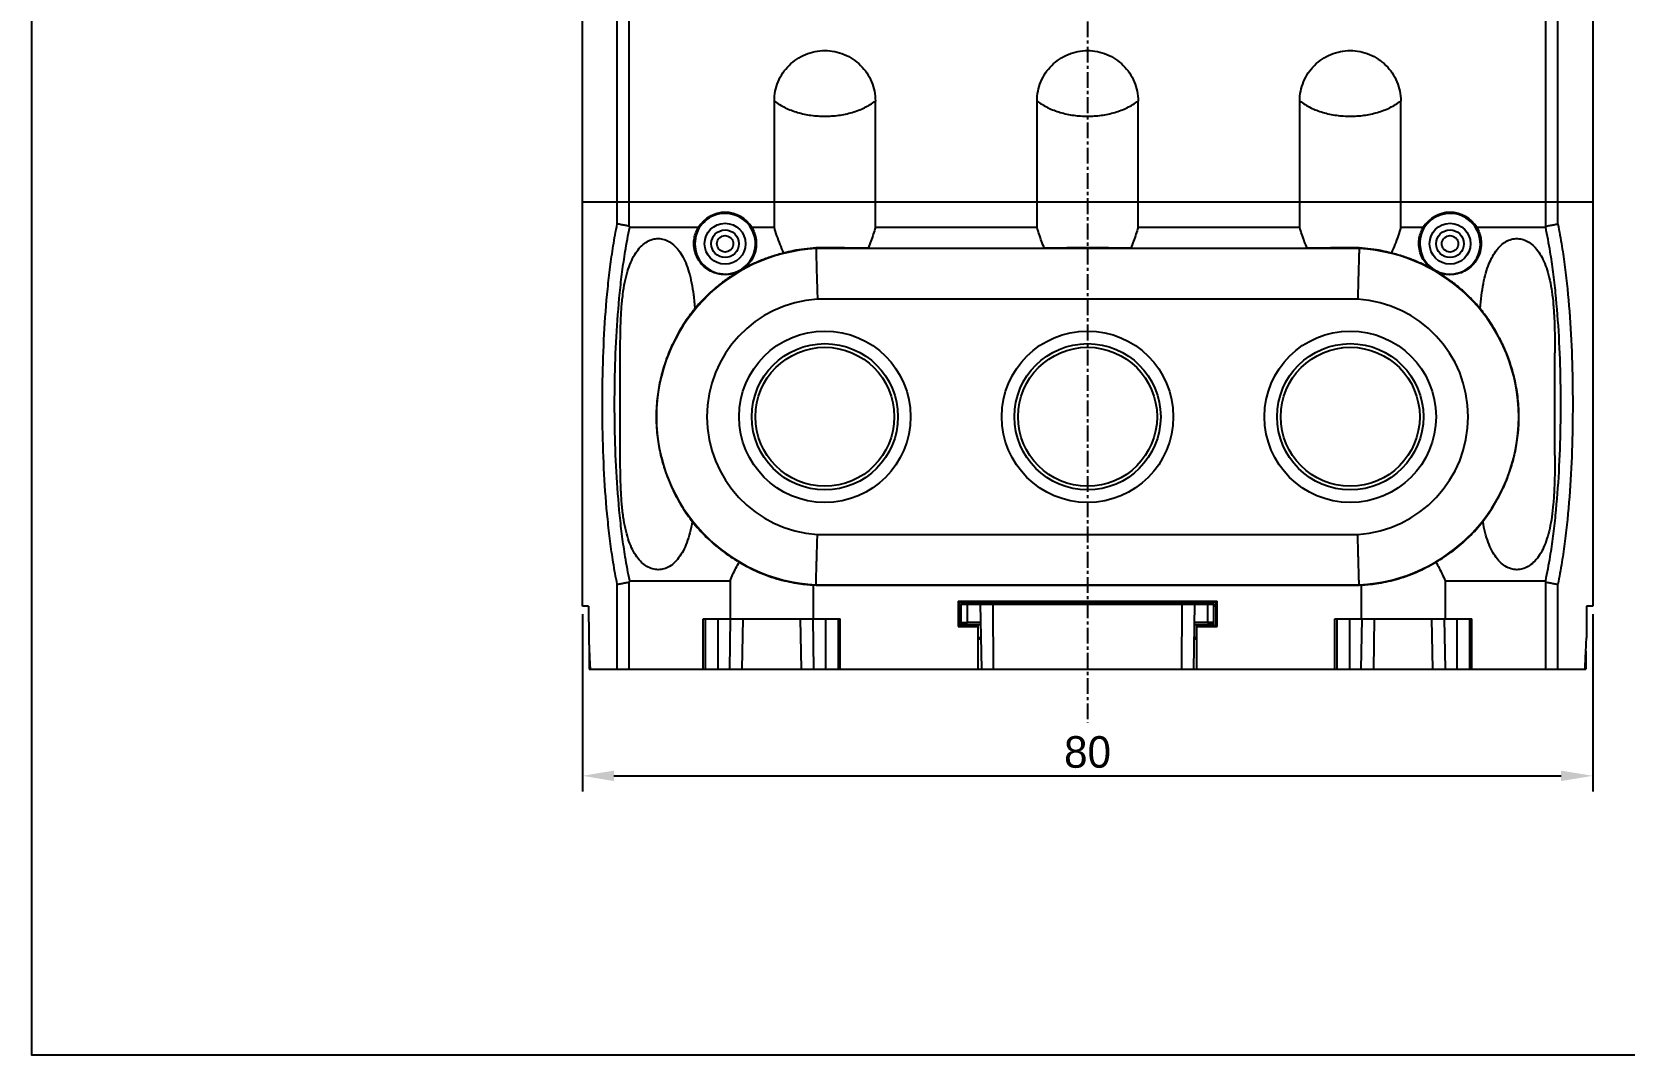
# Model space of a CAD drawing. Header units: millimetres. Extents: x 45 to 885, y 38 to 718.
# Drawn here: x 45.5 to 171.6, y 37.9 to 119 of the extents above; entities that cross this region are included whole.
import ezdxf

# ---------------------------------------------------------------- set-up
doc = ezdxf.new("R2010")
doc.units = ezdxf.units.MM
doc.linetypes.add('CENTER', pattern=[2, 1.25, -0.25, 0.25, -0.25])
doc.layers.add('02___PRT_ALL_AXES', color=7, linetype='Continuous')
doc.layers.add('도면층1', color=7, linetype='Continuous')
doc.styles.get("Standard").update_dxf_attribs({"font": 'BareunDotumPro1.ttf'})
doc.dimstyles.new('ISO-25', dxfattribs={"dimtxt": 2.5, "dimasz": 2.5, "dimexe": 1.25, "dimexo": 0.625, "dimtad": 1, "dimtxsty": 'Standard', "dimcen": 2.5, "dimadec": 0, "dimazin": 0, "dimtfac": 1, "dimtmove": 0, "dimatfit": 3, "dimfxl": 0, "dimarcsym": 0})

# ---------------------------------------------------------------- blocks, each defined once
blk = doc.blocks.new('*D16')
at = {"color": 0, "lineweight": -2}
for p, q in [((89.08, 72.87), (89.08, 58.81)), ((169.08, 72.87), (169.08, 58.81)), ((91.58, 60.06), (166.58, 60.06))]:
    blk.add_line(p, q, dxfattribs=at)
at = {"color": 0}
for points in [[(91.58, 60.47), (91.58, 59.64), (89.08, 60.06)], [(166.58, 59.64), (166.58, 60.47), (169.08, 60.06)]]:
    blk.add_solid(points, dxfattribs=at)
at = {"layer": 'Defpoints', "color": 0}
for p in [(89.08, 73.49), (169.08, 73.49), (169.08, 60.06)]:
    blk.add_point(p, dxfattribs=at)
at = {"color": 0, "insert": (129.08, 61.93), "char_height": 2.5, "attachment_point": 5}
blk.add_mtext('80', dxfattribs=at)

msp = doc.modelspace()

# ---------------------------------------------------------------- linework, layer by layer
at = {"color": 7, "linetype": 'Continuous'}
for p, q in [((89.082, 73.492), (89.082, 158.192)), ((91.843, 103.76), (91.843, 158.192)), ((92.787, 103.583), (92.787, 158.192)), ((165.376, 103.583), (165.376, 158.192)), ((166.321, 103.76), (166.321, 158.192)), ((169.082, 158.192), (169.082, 73.492)), ((104.282, 103.492), (104.282, 113.492)), ((112.282, 103.492), (112.282, 113.492)), ((125.082, 103.492), (125.082, 113.492)), ((133.082, 103.492), (133.082, 113.492)), ((145.882, 103.492), (145.882, 113.492)), ((153.882, 103.492), (153.882, 113.492)), ((169.082, 105.492), (89.082, 105.492)), ((92.835, 103.492), (98.266, 103.492)), ((102.497, 103.492), (104.282, 103.492)), ((112.282, 103.492), (125.082, 103.492)), ((133.082, 103.492), (145.882, 103.492)), ((153.882, 103.492), (155.666, 103.492)), ((159.897, 103.492), (165.328, 103.492)), ((98.065, 102.818), (97.982, 102.192)), ((107.58, 101.81), (107.579, 101.86)), ((150.584, 101.81), (107.58, 101.81)), ((111.7, 101.833), (125.664, 101.833)), ((132.5, 101.833), (146.464, 101.833)), ((150.584, 101.81), (150.585, 101.86)), ((155.383, 102.116), (155.486, 101.492)), ((150.469, 97.811), (107.695, 97.811)), ((107.695, 79.172), (150.469, 79.172)), ((91.843, 68.492), (91.843, 75.223)), ((92.787, 68.492), (92.787, 75.4)), ((100.775, 75.492), (100.775, 72.492)), ((107.389, 72.492), (107.389, 75.177)), ((107.58, 75.173), (150.584, 75.173)), ((107.58, 75.173), (107.58, 75.166)), ((107.58, 75.166), (150.584, 75.166)), ((150.584, 75.173), (150.584, 75.166)), ((150.775, 72.492), (150.775, 75.177)), ((157.389, 75.492), (157.389, 72.492)), ((165.376, 68.492), (165.376, 75.4)), ((166.321, 68.492), (166.321, 75.223)), ((89.575, 73.492), (89.082, 73.492)), ((89.575, 73.492), (89.582, 70.991)), ((118.827, 73.896), (139.336, 73.896)), ((118.827, 73.896), (118.932, 73.792)), ((118.827, 73.896), (118.827, 71.887)), ((118.914, 73.492), (119.082, 73.492)), ((118.914, 73.492), (118.914, 71.974)), ((139.232, 73.792), (118.932, 73.792)), ((118.932, 73.792), (118.932, 73.492)), ((119.082, 73.642), (139.082, 73.642)), ((119.082, 72.05), (119.082, 73.642)), ((119.582, 72.207), (119.582, 73.642)), ((120.582, 73.642), (120.672, 68.492)), ((121.582, 73.642), (121.619, 68.492)), ((136.545, 68.492), (136.582, 73.642)), ((137.492, 68.492), (137.582, 73.642)), ((138.582, 73.642), (138.582, 72.207)), ((139.082, 72.05), (139.082, 73.642)), ((139.249, 73.492), (139.082, 73.492)), ((139.336, 73.896), (139.232, 73.792)), ((139.232, 73.492), (139.232, 73.792)), ((139.249, 73.492), (139.249, 71.974)), ((139.336, 71.887), (139.336, 73.896)), ((168.588, 73.492), (168.582, 70.991)), ((169.082, 73.492), (168.588, 73.492)), ((98.657, 72.492), (109.506, 72.492)), ((98.657, 68.492), (98.657, 72.492)), ((98.815, 72.492), (98.815, 68.492)), ((99.814, 72.492), (99.814, 68.492)), ((100.744, 68.492), (100.814, 72.492)), ((101.744, 68.492), (101.814, 72.492)), ((106.419, 68.492), (106.349, 72.492)), ((107.419, 68.492), (107.349, 72.492)), ((108.349, 68.492), (108.349, 72.492)), ((109.349, 68.492), (109.349, 72.492)), ((109.506, 68.492), (109.506, 72.492)), ((118.827, 71.887), (118.914, 71.974)), ((118.827, 71.887), (120.432, 71.887)), ((118.914, 71.974), (120.432, 71.974)), ((120.432, 71.893), (119.41, 71.926)), ((119.44, 71.941), (120.432, 71.969)), ((119.44, 71.926), (119.44, 71.941)), ((120.607, 72.207), (119.582, 72.207)), ((119.582, 72.042), (120.61, 72.042)), ((120.432, 68.492), (120.432, 71.969)), ((137.554, 72.042), (138.582, 72.042)), ((138.582, 72.207), (137.557, 72.207)), ((137.732, 71.974), (139.249, 71.974)), ((137.732, 71.969), (138.723, 71.941)), ((137.732, 68.492), (137.732, 71.969)), ((138.754, 71.926), (137.732, 71.893)), ((137.732, 71.887), (139.336, 71.887)), ((138.723, 71.926), (138.723, 71.941)), ((139.336, 71.887), (139.249, 71.974)), ((148.657, 72.492), (159.506, 72.492)), ((148.657, 68.492), (148.657, 72.492)), ((148.815, 72.492), (148.815, 68.492)), ((149.814, 72.492), (149.814, 68.492)), ((150.744, 68.492), (150.814, 72.492)), ((151.744, 68.492), (151.814, 72.492)), ((156.419, 68.492), (156.349, 72.492)), ((157.419, 68.492), (157.349, 72.492)), ((158.349, 68.492), (158.349, 72.492)), ((159.349, 68.492), (159.349, 72.492)), ((159.506, 68.492), (159.506, 72.492)), ((120.432, 71.022), (120.615, 71.032)), ((120.615, 71.032), (120.627, 71.032)), ((137.536, 71.032), (137.548, 71.032)), ((137.548, 71.032), (137.732, 71.022)), ((89.632, 68.492), (168.531, 68.492))]:
    msp.add_line(p, q, dxfattribs=at)
msp.add_lwpolyline([(45.491, 618.976), (885.408, 618.976), (885.408, 37.938), (45.491, 37.938)], close=True)
for centre, radius in [((100.382, 102.192), 1.618), ((157.782, 102.192), 1.618), ((100.382, 102.192), 1.095), ((157.782, 102.192), 1.095), ((108.282, 88.492), 6.79), ((129.082, 88.492), 6.79), ((149.882, 88.492), 6.79), ((108.282, 88.492), 5.79), ((108.282, 88.492), 5.5), ((129.082, 88.492), 5.79), ((129.082, 88.492), 5.5), ((149.882, 88.492), 5.79), ((149.882, 88.492), 5.5)]:
    msp.add_circle(centre, radius, dxfattribs=at)
for centre, radius, start, end in [((100.382, 102.192), 2.483, 31.57262, 148.42738), ((157.782, 102.192), 2.483, 31.57262, 148.42738), ((100.382, 102.192), 2.4, 180, 164.85829), ((157.782, 102.192), 2.4, 196.95776, 181.81631), ((108.282, 88.492), 13.337, 93.01635, 266.98365), ((149.882, 88.492), 13.337, 273.01635, 86.98365), ((108.282, 88.492), 9.338, 93.60507, 266.39493), ((149.882, 88.492), 9.338, 273.60507, 86.39493), ((108.282, 88.492), 13.344, 266.16375, 266.98448), ((149.882, 88.492), 13.344, 273.01552, 273.83625)]:
    msp.add_arc(centre, radius, start, end, dxfattribs=at)
for points, knots in [([(104.282, 113.492), (104.282, 114.012), (104.49, 115.064), (105.38, 116.393), (106.71, 117.283), (107.762, 117.492), (108.282, 117.492)], [0, 0, 0, 0, 1.5607228, 3.1214453, 4.6821679, 6.2428905, 6.2428905, 6.2428905, 6.2428905]), ([(108.282, 117.492), (108.802, 117.492), (109.854, 117.283), (111.183, 116.393), (112.074, 115.064), (112.282, 114.012), (112.282, 113.492)], [0, 0, 0, 0, 1.5607226, 3.1214452, 4.6821677, 6.2428905, 6.2428905, 6.2428905, 6.2428905]), ([(125.082, 113.492), (125.082, 114.012), (125.29, 115.064), (126.18, 116.393), (127.51, 117.283), (128.562, 117.492), (129.082, 117.492)], [0, 0, 0, 0, 1.5607228, 3.1214453, 4.6821679, 6.2428905, 6.2428905, 6.2428905, 6.2428905]), ([(129.082, 117.492), (129.602, 117.492), (130.654, 117.283), (131.983, 116.393), (132.874, 115.064), (133.082, 114.012), (133.082, 113.492)], [0, 0, 0, 0, 1.5607226, 3.1214452, 4.6821677, 6.2428905, 6.2428905, 6.2428905, 6.2428905]), ([(145.882, 113.492), (145.882, 114.012), (146.09, 115.064), (146.98, 116.393), (148.31, 117.283), (149.362, 117.492), (149.882, 117.492)], [0, 0, 0, 0, 1.5607228, 3.1214453, 4.6821679, 6.2428905, 6.2428905, 6.2428905, 6.2428905]), ([(149.882, 117.492), (150.402, 117.492), (151.454, 117.283), (152.783, 116.393), (153.674, 115.064), (153.882, 114.012), (153.882, 113.492)], [0, 0, 0, 0, 1.5607226, 3.1214452, 4.6821677, 6.2428905, 6.2428905, 6.2428905, 6.2428905]), ([(104.282, 113.492), (104.552, 113.289), (105.144, 112.933), (106.128, 112.561), (107.186, 112.339), (108.282, 112.266), (109.378, 112.339), (110.436, 112.561), (111.419, 112.933), (112.012, 113.289), (112.282, 113.492)], [0, 0, 0, 0, 1.0123135, 2.0590293, 3.1408079, 4.2429983, 5.3451888, 6.4269674, 7.4736831, 8.4859966, 8.4859966, 8.4859966, 8.4859966]), ([(125.082, 113.492), (125.352, 113.289), (125.944, 112.933), (126.928, 112.561), (127.986, 112.339), (129.082, 112.266), (130.178, 112.339), (131.236, 112.561), (132.219, 112.933), (132.812, 113.289), (133.082, 113.492)], [0, 0, 0, 0, 1.0123135, 2.0590293, 3.1408079, 4.2429983, 5.3451888, 6.4269674, 7.4736831, 8.4859966, 8.4859966, 8.4859966, 8.4859966]), ([(145.882, 113.492), (146.152, 113.289), (146.744, 112.933), (147.728, 112.561), (148.786, 112.339), (149.882, 112.266), (150.978, 112.339), (152.036, 112.561), (153.019, 112.933), (153.612, 113.289), (153.882, 113.492)], [0, 0, 0, 0, 1.0123135, 2.0590293, 3.1408079, 4.2429983, 5.3451888, 6.4269674, 7.4736831, 8.4859966, 8.4859966, 8.4859966, 8.4859966]), ([(91.843, 75.222), (91.785, 75.508), (91.673, 76.088), (91.48, 77.223), (91.276, 78.646), (91.012, 80.97), (90.789, 83.972), (90.663, 87.641), (90.663, 91.343), (90.789, 95.011), (91.012, 98.013), (91.276, 100.337), (91.48, 101.76), (91.673, 102.895), (91.785, 103.475), (91.843, 103.761)], [0, 0, 0, 0, 0.8760099, 1.7718813, 3.4530121, 5.1890708, 8.7874478, 12.4800403, 16.1985278, 19.8910138, 23.4893379, 25.2254091, 26.9065772, 27.8025164, 28.6785989, 28.6785989, 28.6785989, 28.6785989]), ([(92.835, 75.492), (92.769, 75.804), (92.642, 76.44), (92.437, 77.611), (92.232, 79.024), (91.973, 81.267), (91.755, 84.164), (91.631, 87.705), (91.631, 91.278), (91.755, 94.819), (91.973, 97.716), (92.232, 99.959), (92.437, 101.372), (92.642, 102.543), (92.769, 103.179), (92.835, 103.492)], [0, 0, 0, 0, 0.9590469, 1.943817, 3.566864, 5.2427451, 8.7160099, 12.2799627, 15.8688386, 19.4326886, 22.9059024, 24.5817956, 26.2048785, 27.1897132, 28.1488309, 28.1488309, 28.1488309, 28.1488309]), ([(92.787, 103.583), (92.684, 103.602), (92.475, 103.641), (92.16, 103.701), (91.949, 103.74), (91.843, 103.76)], [0, 0, 0, 0, 0.31645168, 0.63682698, 0.96101966, 0.96101966, 0.96101966, 0.96101966]), ([(92.787, 103.583), (92.793, 103.573), (92.804, 103.553), (92.82, 103.523), (92.83, 103.502), (92.835, 103.492)], [0, 0, 0, 0, 0.03452939, 0.06900657, 0.10343203, 0.10343203, 0.10343203, 0.10343203]), ([(97.911, 102.192), (97.91, 102.343), (97.935, 102.648), (98.056, 103.088), (98.189, 103.363), (98.266, 103.492)], [0, 0, 0, 0, 0.4548919, 0.9109671, 1.3629059, 1.3629059, 1.3629059, 1.3629059]), ([(102.497, 103.492), (102.575, 103.363), (102.708, 103.088), (102.828, 102.648), (102.854, 102.343), (102.852, 102.192)], [0, 0, 0, 0, 0.4519388, 0.9080139, 1.3629059, 1.3629059, 1.3629059, 1.3629059]), ([(105.027, 101.453), (104.927, 101.677), (104.738, 102.129), (104.489, 102.81), (104.346, 103.266), (104.282, 103.492)], [0, 0, 0, 0, 0.7380452, 1.469432, 2.1726361, 2.1726361, 2.1726361, 2.1726361]), ([(112.282, 103.492), (112.23, 103.309), (112.116, 102.94), (111.922, 102.387), (111.777, 102.018), (111.7, 101.833)], [0, 0, 0, 0, 0.5687636, 1.1582226, 1.7583306, 1.7583306, 1.7583306, 1.7583306]), ([(125.664, 101.833), (125.587, 102.018), (125.442, 102.387), (125.248, 102.94), (125.134, 103.309), (125.082, 103.492)], [0, 0, 0, 0, 0.60011, 1.1895694, 1.7583306, 1.7583306, 1.7583306, 1.7583306]), ([(133.082, 103.492), (133.03, 103.309), (132.916, 102.94), (132.722, 102.387), (132.577, 102.018), (132.5, 101.833)], [0, 0, 0, 0, 0.5687636, 1.1582226, 1.7583306, 1.7583306, 1.7583306, 1.7583306]), ([(146.464, 101.833), (146.387, 102.018), (146.242, 102.387), (146.048, 102.94), (145.934, 103.309), (145.882, 103.492)], [0, 0, 0, 0, 0.60011, 1.1895694, 1.7583306, 1.7583306, 1.7583306, 1.7583306]), ([(153.882, 103.492), (153.817, 103.266), (153.674, 102.81), (153.426, 102.129), (153.236, 101.677), (153.136, 101.453)], [0, 0, 0, 0, 0.7032125, 1.4345976, 2.1726361, 2.1726361, 2.1726361, 2.1726361]), ([(155.311, 102.192), (155.31, 102.343), (155.335, 102.648), (155.456, 103.088), (155.589, 103.363), (155.666, 103.492)], [0, 0, 0, 0, 0.4548919, 0.9109671, 1.3629059, 1.3629059, 1.3629059, 1.3629059]), ([(159.897, 103.492), (159.975, 103.363), (160.108, 103.088), (160.228, 102.648), (160.254, 102.343), (160.252, 102.192)], [0, 0, 0, 0, 0.4519388, 0.9080139, 1.3629059, 1.3629059, 1.3629059, 1.3629059]), ([(165.328, 103.492), (165.334, 103.502), (165.343, 103.523), (165.36, 103.553), (165.371, 103.573), (165.376, 103.583)], [0, 0, 0, 0, 0.03442269, 0.06889706, 0.10342364, 0.10342364, 0.10342364, 0.10342364]), ([(165.328, 103.492), (165.396, 103.176), (165.523, 102.535), (165.728, 101.359), (165.934, 99.944), (166.191, 97.704), (166.409, 94.811), (166.532, 91.275), (166.532, 87.708), (166.409, 84.172), (166.191, 81.279), (165.934, 79.039), (165.728, 77.624), (165.523, 76.448), (165.396, 75.807), (165.328, 75.492)], [0, 0, 0, 0, 0.9673975, 1.9609323, 3.5820833, 5.2558095, 8.7241291, 12.2826831, 15.8661821, 19.4248385, 22.8932095, 24.5669239, 26.1880393, 27.1815101, 28.1488371, 28.1488371, 28.1488371, 28.1488371]), ([(165.376, 103.583), (165.48, 103.602), (165.689, 103.641), (166.003, 103.701), (166.215, 103.74), (166.321, 103.76)], [0, 0, 0, 0, 0.31645251, 0.63682839, 0.96102139, 0.96102139, 0.96102139, 0.96102139]), ([(166.321, 103.761), (166.38, 103.472), (166.492, 102.886), (166.686, 101.746), (166.89, 100.321), (167.152, 98), (167.375, 95.003), (167.5, 91.34), (167.5, 87.643), (167.375, 83.98), (167.152, 80.983), (166.89, 78.662), (166.686, 77.237), (166.492, 76.097), (166.38, 75.511), (166.321, 75.222)], [0, 0, 0, 0, 0.8846843, 1.7896084, 3.4687777, 5.2026055, 8.7958603, 12.4828594, 16.1957758, 19.882881, 23.476189, 25.2100047, 26.889137, 27.7939939, 28.6786058, 28.6786058, 28.6786058, 28.6786058]), ([(92.082, 93.509), (92.082, 93.838), (92.084, 94.627), (92.106, 95.824), (92.169, 97.055), (92.275, 98.146), (92.429, 99.111), (92.634, 99.958), (92.891, 100.694), (93.201, 101.318), (93.562, 101.83), (93.969, 102.221), (94.409, 102.481), (94.868, 102.609), (95.332, 102.604), (95.79, 102.465), (96.227, 102.195), (96.629, 101.797), (96.984, 101.281), (97.288, 100.654), (97.541, 99.917), (97.742, 99.068), (97.894, 98.103), (97.959, 97.418), (97.986, 97.056)], [0, 0, 0, 0, 0.986682, 2.3675431, 3.5915967, 4.6817551, 5.6543199, 6.5214363, 7.294764, 7.9856737, 8.6052461, 9.1650169, 9.6663018, 10.1256674, 10.5753639, 11.0391982, 11.5441114, 12.1026988, 12.7227238, 13.4140541, 14.1878356, 15.0552129, 16.027825, 17.1177357, 17.1177357, 17.1177357, 17.1177357]), ([(101.402, 99.962), (101.221, 99.879), (100.837, 99.758), (100.237, 99.721), (99.643, 99.828), (99.089, 100.077), (98.605, 100.458), (98.224, 100.956), (97.974, 101.546), (97.913, 101.975), (97.911, 102.192)], [0, 0, 0, 0, 0.5979773, 1.1926589, 1.7884346, 2.3889936, 2.9967619, 3.6181055, 4.2495704, 4.9000316, 4.9000316, 4.9000316, 4.9000316]), ([(101.03, 102.192), (101.03, 102.114), (101.003, 101.957), (100.884, 101.756), (100.706, 101.61), (100.493, 101.535), (100.27, 101.535), (100.058, 101.61), (99.88, 101.756), (99.76, 101.958), (99.733, 102.114), (99.734, 102.192)], [0, 0, 0, 0, 0.2330936, 0.464168, 0.689215, 0.9087282, 1.1267077, 1.346244, 1.5718552, 1.8020338, 2.0353214, 2.0353214, 2.0353214, 2.0353214]), ([(99.734, 102.192), (99.735, 102.268), (99.764, 102.423), (99.883, 102.62), (100.058, 102.761), (100.267, 102.836), (100.489, 102.838), (100.703, 102.763), (100.881, 102.62), (101, 102.422), (101.029, 102.268), (101.03, 102.192)], [0, 0, 0, 0, 0.2305825, 0.4592247, 0.6783284, 0.8916416, 1.1120134, 1.3339723, 1.5571951, 1.7837065, 2.0138109, 2.0138109, 2.0138109, 2.0138109]), ([(102.852, 102.192), (102.85, 101.997), (102.801, 101.611), (102.598, 101.072), (102.284, 100.604), (101.882, 100.223), (101.566, 100.036), (101.402, 99.962)], [0, 0, 0, 0, 0.5851829, 1.1532881, 1.712455, 2.2616519, 2.8022789, 2.8022789, 2.8022789, 2.8022789]), ([(156.761, 99.962), (156.597, 100.036), (156.282, 100.223), (155.879, 100.604), (155.566, 101.072), (155.362, 101.611), (155.313, 101.997), (155.311, 102.192)], [0, 0, 0, 0, 0.5406611, 1.0898741, 1.6490191, 2.2171277, 2.8022789, 2.8022789, 2.8022789, 2.8022789]), ([(160.252, 102.192), (160.25, 101.975), (160.19, 101.546), (159.94, 100.956), (159.558, 100.458), (159.074, 100.077), (158.52, 99.828), (157.927, 99.721), (157.326, 99.758), (156.943, 99.879), (156.761, 99.962)], [0, 0, 0, 0, 0.650493, 1.2819502, 1.903324, 2.5110361, 3.1116044, 3.7073273, 4.3020504, 4.9000316, 4.9000316, 4.9000316, 4.9000316]), ([(158.43, 102.192), (158.43, 102.114), (158.403, 101.957), (158.284, 101.756), (158.106, 101.61), (157.893, 101.535), (157.67, 101.535), (157.458, 101.61), (157.28, 101.756), (157.16, 101.958), (157.133, 102.114), (157.134, 102.192)], [0, 0, 0, 0, 0.2330936, 0.464168, 0.689215, 0.9087282, 1.1267077, 1.346244, 1.5718552, 1.8020338, 2.0353214, 2.0353214, 2.0353214, 2.0353214]), ([(157.134, 102.192), (157.135, 102.268), (157.164, 102.423), (157.283, 102.62), (157.458, 102.761), (157.667, 102.836), (157.889, 102.838), (158.103, 102.763), (158.281, 102.62), (158.4, 102.422), (158.429, 102.268), (158.43, 102.192)], [0, 0, 0, 0, 0.2305825, 0.4592247, 0.6783284, 0.8916416, 1.1120134, 1.3339723, 1.5571951, 1.7837065, 2.0138109, 2.0138109, 2.0138109, 2.0138109]), ([(160.178, 97.056), (160.204, 97.406), (160.266, 98.07), (160.41, 99.009), (160.602, 99.841), (160.842, 100.57), (161.133, 101.198), (161.475, 101.722), (161.865, 102.135), (162.294, 102.428), (162.757, 102.591), (163.235, 102.617), (163.709, 102.501), (164.157, 102.249), (164.565, 101.871), (164.926, 101.379), (165.235, 100.78), (165.493, 100.078), (165.7, 99.275), (165.859, 98.364), (165.972, 97.342), (166.043, 96.197), (166.077, 94.922), (166.082, 94.027), (166.082, 93.557)], [0, 0, 0, 0, 1.0539133, 1.9995836, 2.8481318, 3.6107793, 4.2979822, 4.9211538, 5.4787102, 5.9913222, 6.4659129, 6.9324471, 7.4068888, 7.9102651, 8.4594167, 9.0619347, 9.732982, 10.4743288, 11.3004237, 12.2190559, 13.2437483, 14.3858049, 15.6577235, 17.0702457, 17.0702457, 17.0702457, 17.0702457]), ([(105.027, 101.453), (104.708, 101.373), (104.075, 101.19), (103.15, 100.849), (102.256, 100.442), (101.682, 100.128), (101.402, 99.962)], [0, 0, 0, 0, 0.9886856, 1.9739174, 2.9552556, 3.9327975, 3.9327975, 3.9327975, 3.9327975]), ([(107.579, 101.86), (107.266, 101.843), (106.664, 101.787), (105.812, 101.646), (105.277, 101.52), (105.027, 101.453)], [0, 0, 0, 0, 0.9382236, 1.8134254, 2.5877591, 2.5877591, 2.5877591, 2.5877591]), ([(111.7, 101.833), (111.568, 101.836), (111.288, 101.841), (110.845, 101.847), (110.358, 101.852), (109.837, 101.856), (109.29, 101.859), (108.726, 101.861), (108.154, 101.861), (107.77, 101.861), (107.579, 101.86)], [0, 0, 0, 0, 0.3954218, 0.8410072, 1.3301568, 1.8542977, 2.4040298, 2.9708166, 3.5464098, 4.121554, 4.121554, 4.121554, 4.121554]), ([(107.58, 101.81), (107.581, 101.772), (107.585, 101.633), (107.593, 101.334), (107.605, 100.862), (107.622, 100.241), (107.644, 99.5), (107.668, 98.677), (107.685, 98.104), (107.695, 97.811)], [0, 0, 0, 0, 0.1135276, 0.4177656, 0.8977477, 1.5298871, 2.2831417, 3.1205469, 4.0010384, 4.0010384, 4.0010384, 4.0010384]), ([(132.5, 101.833), (132.263, 101.838), (131.749, 101.846), (130.928, 101.855), (130.026, 101.86), (129.082, 101.862), (128.138, 101.86), (127.235, 101.855), (126.415, 101.846), (125.9, 101.838), (125.664, 101.833)], [0, 0, 0, 0, 0.7104908, 1.5438574, 2.4607669, 3.4184532, 4.3761243, 5.2930236, 6.1263715, 6.8368552, 6.8368552, 6.8368552, 6.8368552]), ([(150.585, 101.86), (150.393, 101.861), (150.009, 101.861), (149.435, 101.861), (148.87, 101.859), (148.322, 101.856), (147.802, 101.852), (147.317, 101.847), (146.875, 101.841), (146.595, 101.836), (146.464, 101.833)], [0, 0, 0, 0, 0.5758976, 1.1529897, 1.7211861, 2.2713839, 2.7946923, 3.2823446, 3.7266461, 4.121554, 4.121554, 4.121554, 4.121554]), ([(150.584, 101.81), (150.583, 101.772), (150.579, 101.633), (150.571, 101.334), (150.558, 100.862), (150.541, 100.241), (150.52, 99.5), (150.496, 98.677), (150.478, 98.104), (150.469, 97.811)], [0, 0, 0, 0, 0.1135276, 0.4177656, 0.8977477, 1.5298871, 2.2831417, 3.1205469, 4.0010384, 4.0010384, 4.0010384, 4.0010384]), ([(153.136, 101.453), (152.887, 101.52), (152.351, 101.646), (151.5, 101.787), (150.897, 101.843), (150.585, 101.86)], [0, 0, 0, 0, 0.7743356, 1.6496364, 2.5877591, 2.5877591, 2.5877591, 2.5877591]), ([(156.761, 99.962), (156.481, 100.128), (155.908, 100.442), (155.014, 100.849), (154.089, 101.19), (153.456, 101.373), (153.136, 101.453)], [0, 0, 0, 0, 0.9778351, 1.9586209, 2.9434435, 3.9327975, 3.9327975, 3.9327975, 3.9327975]), ([(101.402, 99.962), (101.144, 99.808), (100.639, 99.484), (99.915, 98.948), (99.229, 98.365), (98.582, 97.735), (98.179, 97.287), (97.986, 97.056)], [0, 0, 0, 0, 0.9010259, 1.8003713, 2.6997332, 3.6008596, 4.5056401, 4.5056401, 4.5056401, 4.5056401]), ([(160.178, 97.056), (159.984, 97.287), (159.581, 97.736), (158.934, 98.365), (158.248, 98.949), (157.524, 99.484), (157.019, 99.808), (156.761, 99.962)], [0, 0, 0, 0, 0.9048843, 1.8066651, 2.7066495, 3.6059279, 4.5056401, 4.5056401, 4.5056401, 4.5056401]), ([(97.986, 97.056), (97.922, 96.973), (97.757, 96.758), (97.465, 96.363), (97.094, 95.818), (96.674, 95.128), (96.235, 94.289), (95.803, 93.295), (95.412, 92.13), (95.104, 90.801), (94.927, 89.341), (94.916, 87.823), (95.076, 86.345), (95.373, 84.992), (95.758, 83.806), (96.191, 82.784), (96.637, 81.921), (97.065, 81.209), (97.444, 80.65), (97.679, 80.33), (97.782, 80.194)], [0, 0, 0, 0, 0.3137999, 0.8119937, 1.4737878, 2.2905221, 3.2341135, 4.3127178, 5.5394086, 6.9148563, 8.3988948, 9.9426131, 11.4577963, 12.8480745, 14.0911363, 15.1956373, 16.1715353, 17.0030748, 17.6873212, 18.1965491, 18.1965491, 18.1965491, 18.1965491]), ([(160.382, 80.194), (160.484, 80.329), (160.719, 80.649), (161.097, 81.207), (161.525, 81.919), (161.97, 82.779), (162.401, 83.795), (162.786, 84.976), (163.085, 86.326), (163.247, 87.806), (163.238, 89.332), (163.06, 90.802), (162.75, 92.138), (162.357, 93.304), (161.926, 94.296), (161.487, 95.132), (161.068, 95.821), (160.697, 96.364), (160.406, 96.759), (160.241, 96.973), (160.178, 97.056)], [0, 0, 0, 0, 0.5073171, 1.1911244, 2.0223817, 2.9961064, 4.0946355, 5.329952, 6.7162889, 8.2352407, 9.7883133, 11.2833325, 12.6670198, 13.8953031, 14.9704498, 15.9103345, 16.7252424, 17.3862357, 17.8837035, 18.1965243, 18.1965243, 18.1965243, 18.1965243]), ([(97.782, 80.194), (97.73, 79.894), (97.613, 79.33), (97.373, 78.546), (97.08, 77.875), (96.733, 77.317), (96.336, 76.879), (95.899, 76.571), (95.441, 76.4), (94.976, 76.364), (94.513, 76.461), (94.065, 76.693), (93.649, 77.056), (93.277, 77.54), (92.956, 78.139), (92.688, 78.848), (92.471, 79.669), (92.306, 80.606), (92.189, 81.666), (92.117, 82.857), (92.086, 84.132), (92.082, 85.011), (92.082, 85.446)], [0, 0, 0, 0, 0.9134611, 1.7276499, 2.4542659, 3.1043191, 3.6899639, 4.2166439, 4.6914305, 5.139253, 5.5985472, 6.0922641, 6.6368794, 7.2414821, 7.9146161, 8.6675382, 9.5114755, 10.4579863, 11.5190677, 12.7074049, 14.0367795, 15.3442872, 15.3442872, 15.3442872, 15.3442872]), ([(166.082, 85.427), (166.082, 84.953), (166.077, 84.053), (166.042, 82.771), (165.97, 81.62), (165.855, 80.59), (165.693, 79.674), (165.481, 78.865), (165.216, 78.16), (164.899, 77.56), (164.527, 77.068), (164.108, 76.698), (163.657, 76.463), (163.19, 76.363), (162.717, 76.4), (162.251, 76.577), (161.809, 76.895), (161.413, 77.341), (161.069, 77.904), (160.782, 78.572), (160.548, 79.345), (160.433, 79.9), (160.382, 80.194)], [0, 0, 0, 0, 1.4202952, 2.6991618, 3.8482154, 4.8796043, 5.8060752, 6.6377488, 7.3847618, 8.058171, 8.6703147, 9.2240303, 9.7201416, 10.1810023, 10.6372038, 11.12352, 11.6581454, 12.2528123, 12.9036582, 13.6261632, 14.4287188, 15.3243512, 15.3243512, 15.3243512, 15.3243512]), ([(97.782, 80.194), (98.126, 79.763), (98.869, 78.942), (100.12, 77.864), (101.036, 77.253), (101.507, 76.978)], [0, 0, 0, 0, 1.654351, 3.3107969, 4.9463651, 4.9463651, 4.9463651, 4.9463651]), ([(156.656, 76.978), (157.128, 77.253), (158.043, 77.864), (159.295, 78.942), (160.038, 79.763), (160.382, 80.194)], [0, 0, 0, 0, 1.6355651, 3.2920097, 4.9463651, 4.9463651, 4.9463651, 4.9463651]), ([(107.643, 77.455), (107.651, 77.734), (107.668, 78.307), (107.685, 78.879), (107.695, 79.172)], [0, 0, 0, 0, 0.8374052, 1.7178967, 1.7178967, 1.7178967, 1.7178967]), ([(150.521, 77.455), (150.513, 77.734), (150.496, 78.307), (150.478, 78.879), (150.469, 79.172)], [0, 0, 0, 0, 0.8374052, 1.7178967, 1.7178967, 1.7178967, 1.7178967]), ([(100.775, 75.492), (100.845, 75.668), (100.993, 76.013), (101.237, 76.509), (101.415, 76.825), (101.507, 76.978)], [0, 0, 0, 0, 0.570693, 1.1237338, 1.658999, 1.658999, 1.658999, 1.658999]), ([(101.507, 76.978), (101.745, 76.835), (102.243, 76.556), (103.027, 76.184), (103.846, 75.863), (104.665, 75.606), (105.451, 75.416), (106.176, 75.287), (106.815, 75.211), (107.21, 75.184), (107.389, 75.177)], [0, 0, 0, 0, 0.8329751, 1.7106727, 2.6021359, 3.4686793, 4.28523, 5.0262024, 5.6760457, 6.2139206, 6.2139206, 6.2139206, 6.2139206]), ([(107.58, 75.173), (107.581, 75.211), (107.585, 75.35), (107.593, 75.649), (107.605, 76.121), (107.621, 76.688), (107.632, 77.094), (107.638, 77.29)], [0, 0, 0, 0, 0.1135276, 0.4177656, 0.8977477, 1.5298871, 2.1177981, 2.1177981, 2.1177981, 2.1177981]), ([(150.584, 75.173), (150.583, 75.211), (150.579, 75.35), (150.571, 75.649), (150.558, 76.121), (150.543, 76.688), (150.531, 77.094), (150.525, 77.29)], [0, 0, 0, 0, 0.1135276, 0.4177656, 0.8977477, 1.5298871, 2.1177981, 2.1177981, 2.1177981, 2.1177981]), ([(150.775, 75.177), (150.954, 75.184), (151.349, 75.211), (151.988, 75.287), (152.713, 75.416), (153.498, 75.606), (154.318, 75.863), (155.137, 76.184), (155.921, 76.556), (156.419, 76.835), (156.656, 76.978)], [0, 0, 0, 0, 0.5379046, 1.1878319, 1.9287331, 2.7453229, 3.6117738, 4.5032953, 5.3809761, 6.2139206, 6.2139206, 6.2139206, 6.2139206]), ([(156.656, 76.978), (156.748, 76.825), (156.926, 76.509), (157.171, 76.013), (157.319, 75.668), (157.389, 75.492)], [0, 0, 0, 0, 0.5352949, 1.0887055, 1.658999, 1.658999, 1.658999, 1.658999]), ([(91.843, 75.223), (91.949, 75.243), (92.16, 75.282), (92.475, 75.343), (92.684, 75.381), (92.787, 75.4)], [0, 0, 0, 0, 0.32419283, 0.64456815, 0.96101977, 0.96101977, 0.96101977, 0.96101977]), ([(92.835, 75.492), (92.83, 75.481), (92.82, 75.461), (92.804, 75.43), (92.793, 75.41), (92.787, 75.4)], [0, 0, 0, 0, 0.03442528, 0.06890227, 0.10343148, 0.10343148, 0.10343148, 0.10343148]), ([(165.376, 75.4), (165.371, 75.41), (165.36, 75.43), (165.343, 75.461), (165.334, 75.481), (165.328, 75.492)], [0, 0, 0, 0, 0.03452639, 0.06900059, 0.1034231, 0.1034231, 0.1034231, 0.1034231]), ([(165.376, 75.4), (165.48, 75.381), (165.689, 75.343), (166.003, 75.282), (166.215, 75.243), (166.321, 75.223)], [0, 0, 0, 0, 0.31645245, 0.63682835, 0.9610215, 0.9610215, 0.9610215, 0.9610215]), ([(119.082, 72.199), (119.082, 72.204), (119.118, 72.196), (119.154, 72.207), (119.238, 72.204), (119.337, 72.207), (119.456, 72.207), (119.539, 72.207), (119.582, 72.207)], [0, 0, 0, 0, 0.01718912, 0.06719055, 0.14667665, 0.25024031, 0.37082787, 0.50022675, 0.50022675, 0.50022675, 0.50022675]), ([(119.582, 72.042), (119.539, 72.042), (119.456, 72.042), (119.337, 72.042), (119.238, 72.045), (119.154, 72.042), (119.118, 72.053), (119.082, 72.045), (119.082, 72.05)], [0, 0, 0, 0, 0.1293989, 0.24998646, 0.3535501, 0.43303619, 0.48303763, 0.50022675, 0.50022675, 0.50022675, 0.50022675]), ([(139.082, 72.199), (139.082, 72.204), (139.046, 72.196), (139.01, 72.207), (138.925, 72.204), (138.827, 72.207), (138.708, 72.207), (138.625, 72.207), (138.582, 72.207)], [0, 0, 0, 0, 0.01718912, 0.06719055, 0.14667665, 0.25024031, 0.37082787, 0.50022675, 0.50022675, 0.50022675, 0.50022675]), ([(139.082, 72.05), (139.082, 72.045), (139.046, 72.053), (139.01, 72.042), (138.925, 72.045), (138.827, 72.042), (138.708, 72.042), (138.625, 72.042), (138.582, 72.042)], [0, 0, 0, 0, 0.01718912, 0.06719055, 0.14667665, 0.25024031, 0.37082787, 0.50022675, 0.50022675, 0.50022675, 0.50022675]), ([(89.582, 70.991), (89.599, 70.574), (89.636, 69.741), (89.675, 68.908), (89.695, 68.492)], [0, 0, 0, 0, 1.2512546, 2.5021707, 2.5021707, 2.5021707, 2.5021707]), ([(120.432, 70.898), (120.461, 70.898), (120.527, 70.897), (120.593, 70.896), (120.63, 70.896)], [0, 0, 0, 0, 0.08636868, 0.19794927, 0.19794927, 0.19794927, 0.19794927]), ([(137.534, 70.896), (137.571, 70.896), (137.637, 70.897), (137.703, 70.898), (137.732, 70.898)], [0, 0, 0, 0, 0.11158059, 0.19794927, 0.19794927, 0.19794927, 0.19794927]), ([(168.469, 68.492), (168.489, 68.908), (168.527, 69.741), (168.564, 70.574), (168.582, 70.991)], [0, 0, 0, 0, 1.2500782, 2.5021707, 2.5021707, 2.5021707, 2.5021707])]:
    msp.add_open_spline(points, degree=3, knots=knots, dxfattribs=at)
for points in [[(107.638, 77.29), (107.64, 77.345), (107.641, 77.4), (107.643, 77.455)], [(150.525, 77.29), (150.524, 77.345), (150.522, 77.4), (150.521, 77.455)], [(119.308, 71.929), (119.288, 71.901), (119.376, 71.927), (119.41, 71.926)], [(138.856, 71.929), (138.875, 71.901), (138.788, 71.927), (138.754, 71.926)], [(89.629, 69.924), (89.63, 69.446), (89.631, 68.969), (89.632, 68.492)], [(168.535, 69.924), (168.534, 69.446), (168.532, 68.969), (168.531, 68.492)]]:
    msp.add_open_spline(points, degree=3, dxfattribs=at)
at = {"layer": '02___PRT_ALL_AXES', "color": 7, "linetype": 'Continuous'}
for p, q in [((92.082, 85.455), (92.082, 93.485)), ((166.082, 85.427), (166.082, 93.557)), ((92.835, 75.492), (100.775, 75.492)), ((157.389, 75.492), (165.328, 75.492))]:
    msp.add_line(p, q, dxfattribs=at)
at = {"layer": '도면층1', "color": 1, "linetype": 'CENTER'}
msp.add_line((129.082, 177.79), (129.082, 64.256), dxfattribs=at)

# ---------------------------------------------------------------- dimensions: what is measured, and where the dimension line sits
dim = msp.add_linear_dim(base=(169.082, 60.058), p1=(89.082, 73.492), p2=(169.082, 73.492), dimstyle='ISO-25', override={"dimfxl": 3})
dim.commit()
dim.dimension.update_dxf_attribs({"geometry": '*D16', "text_midpoint": (129.082, 61.933)})

doc.saveas('drawing.dxf')
